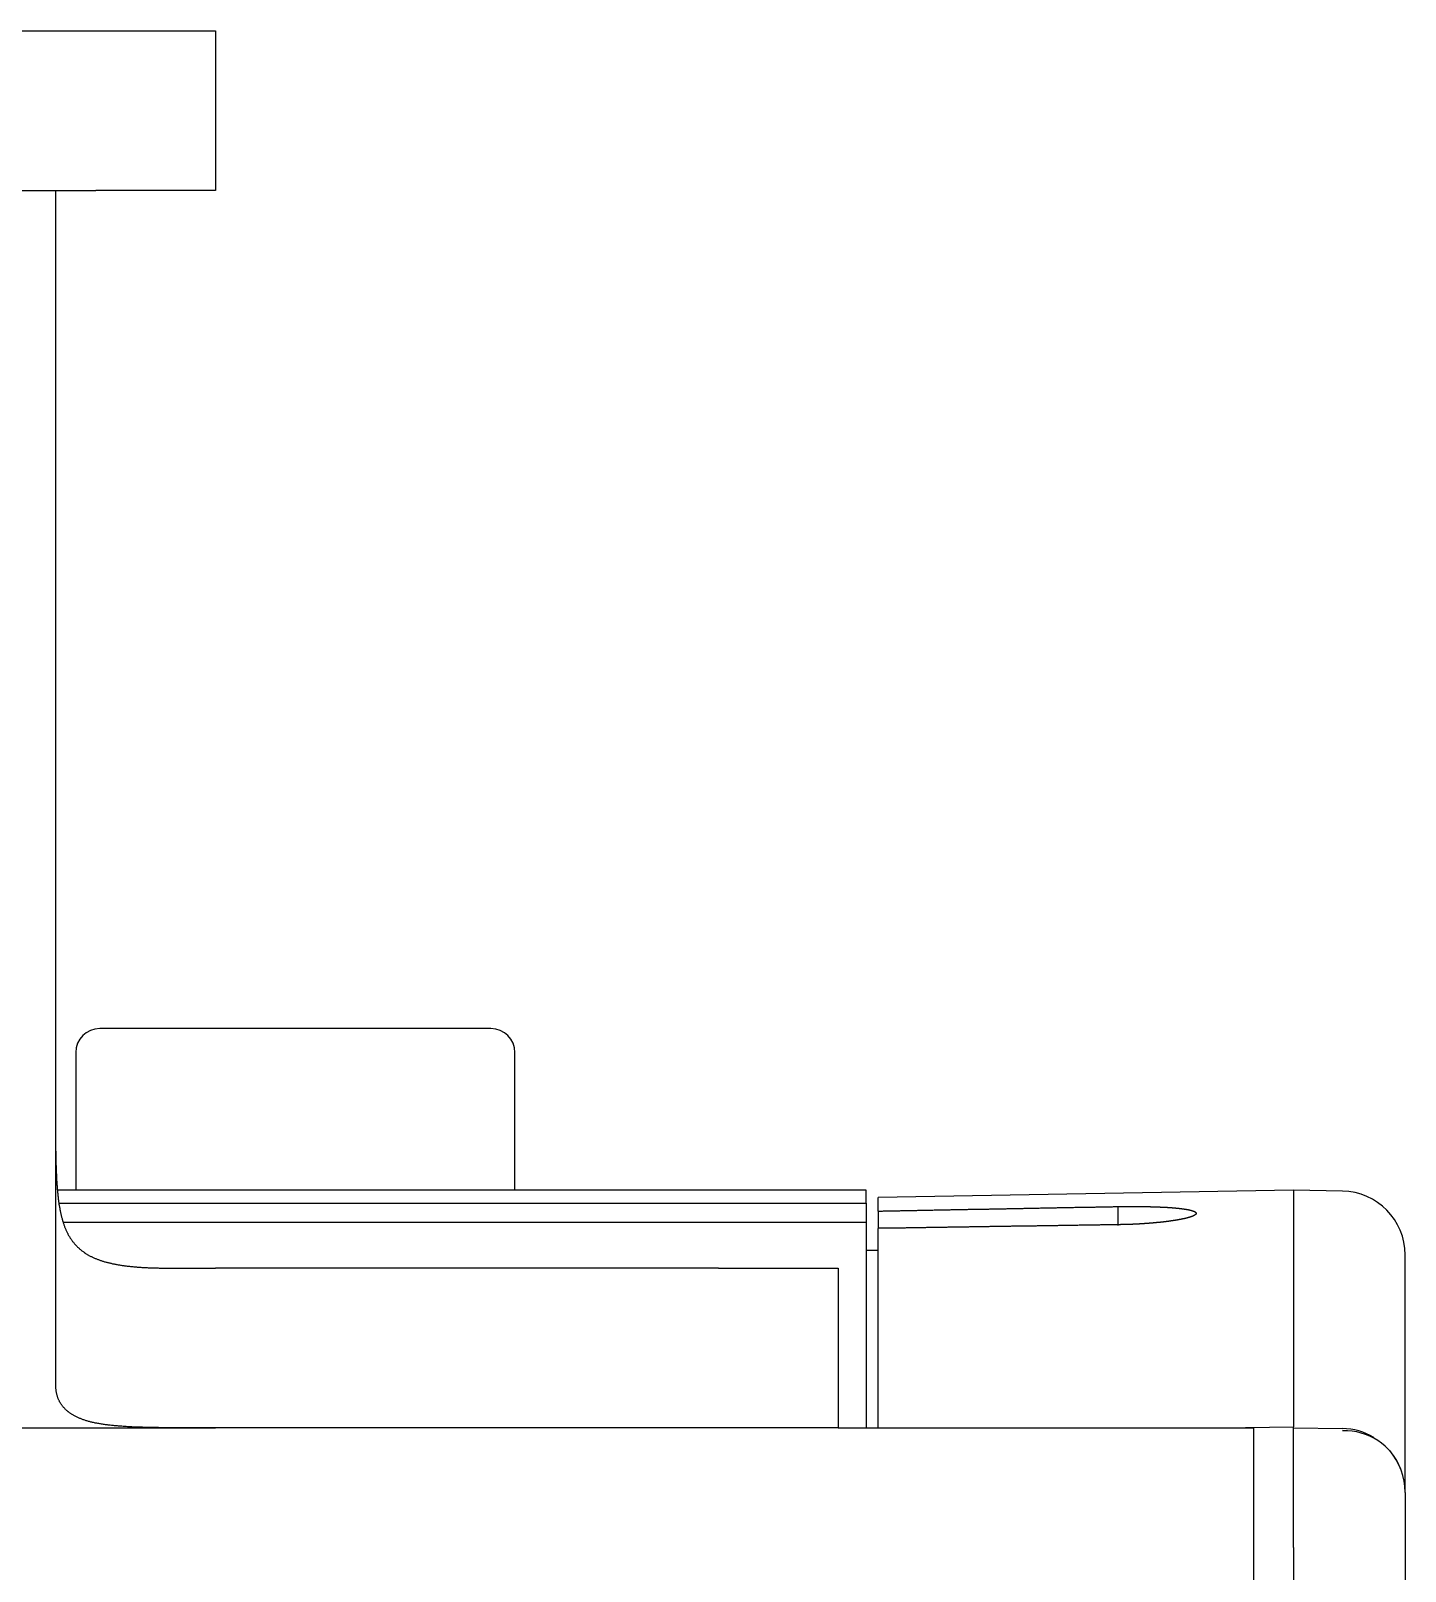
# Model space of a CAD drawing. Extents: x 55 to 320, y 62 to 485.
# Drawn here: x 90.97 to 108.18, y 124.43 to 143.73 of the extents above; entities that cross this region are included whole.
import ezdxf

# ---------------------------------------------------------------- set-up
doc = ezdxf.new("R2010")
doc.units = 0
doc.header["$MEASUREMENT"] = 0
doc.layers.add('FR_QBM1_G14_40U', color=7, linetype='CONTINUOUS')

msp = doc.modelspace()

# ---------------------------------------------------------------- linework, layer by layer
at = {"layer": 'FR_QBM1_G14_40U', "color": 5, "linetype": 'Continuous'}
for p, q in [((76.779, 143.727), (91.779, 143.727)), ((91.779, 143.727), (93.279, 143.727)), ((93.279, 143.727), (93.279, 141.727)), ((76.779, 141.727), (91.779, 141.727)), ((91.279, 140.727), (91.279, 141.727)), ((93.279, 141.727), (91.779, 141.727)), ((91.279, 128.227), (91.279, 140.727)), ((96.729, 131.227), (91.829, 131.227)), ((91.529, 130.927), (91.529, 129.203)), ((97.029, 129.203), (97.029, 130.927)), ((101.429, 129.203), (91.3, 129.203)), ((101.429, 129.039), (101.429, 129.203)), ((106.779, 129.203), (101.579, 129.112)), ((101.579, 128.941), (101.579, 129.112)), ((106.779, 129.203), (106.779, 126.238)), ((107.393, 129.192), (106.779, 129.203)), ((91.32, 129.039), (101.429, 129.039)), ((101.429, 129.039), (101.429, 128.804)), ((101.579, 128.941), (101.579, 128.724)), ((104.579, 128.998), (104.579, 128.759)), ((91.371, 128.804), (101.429, 128.804)), ((101.429, 128.804), (101.429, 126.227)), ((101.579, 126.227), (101.579, 128.724)), ((101.579, 128.449), (101.429, 128.449)), ((108.179, 125.417), (108.179, 128.392)), ((91.279, 126.763), (91.279, 128.227)), ((99.579, 128.227), (93.279, 128.227)), ((99.579, 128.227), (101.079, 128.227)), ((101.079, 128.227), (101.079, 126.227)), ((75.279, 126.227), (93.279, 126.227)), ((99.579, 126.227), (93.279, 126.227)), ((101.079, 126.227), (99.579, 126.227)), ((101.079, 126.227), (106.279, 126.227)), ((105.877, 126.227), (106.779, 126.238)), ((106.279, 126.227), (106.279, 124.727)), ((106.779, 126.227), (106.779, 126.238)), ((106.779, 126.227), (107.393, 126.217)), ((106.779, 124.727), (106.779, 126.227)), ((108.179, 125.417), (108.179, 124.717)), ((106.279, 124.727), (106.279, 82.727)), ((106.779, 124.727), (106.779, 82.727)), ((108.179, 124.717), (108.179, 82.738))]:
    msp.add_line(p, q, dxfattribs=at)
msp.add_polyline3d([(91.279, 129.691, 0), (91.279, 129.688, 0), (91.279, 129.684, 0), (91.279, 129.68, 0), (91.279, 129.677, 0), (91.279, 129.673, 0), (91.279, 129.67, 0), (91.279, 129.666, 0), (91.279, 129.662, 0), (91.279, 129.659, 0), (91.279, 129.655, 0), (91.279, 129.651, 0), (91.279, 129.648, 0), (91.279, 129.644, 0), (91.279, 129.64, 0), (91.279, 129.637, 0), (91.279, 129.633, 0), (91.279, 129.63, 0), (91.279, 129.626, 0), (91.279, 129.622, 0), (91.279, 129.619, 0), (91.279, 129.615, 0), (91.279, 129.611, 0), (91.279, 129.608, 0), (91.28, 129.604, 0), (91.28, 129.6, 0), (91.28, 129.597, 0), (91.28, 129.593, 0), (91.28, 129.59, 0), (91.28, 129.586, 0), (91.28, 129.582, 0), (91.28, 129.579, 0), (91.28, 129.575, 0), (91.28, 129.571, 0), (91.28, 129.568, 0), (91.28, 129.564, 0), (91.28, 129.56, 0), (91.281, 129.557, 0), (91.281, 129.553, 0), (91.281, 129.55, 0), (91.281, 129.546, 0), (91.281, 129.542, 0), (91.281, 129.539, 0), (91.281, 129.535, 0), (91.281, 129.531, 0), (91.281, 129.528, 0), (91.281, 129.524, 0), (91.281, 129.52, 0), (91.281, 129.517, 0), (91.282, 129.513, 0), (91.282, 129.51, 0), (91.282, 129.506, 0), (91.282, 129.502, 0), (91.282, 129.499, 0), (91.282, 129.495, 0), (91.282, 129.491, 0), (91.282, 129.488, 0), (91.282, 129.484, 0), (91.283, 129.481, 0), (91.283, 129.477, 0), (91.283, 129.473, 0), (91.283, 129.47, 0), (91.283, 129.466, 0), (91.283, 129.462, 0), (91.284, 129.459, 0), (91.284, 129.455, 0), (91.284, 129.452, 0), (91.284, 129.448, 0), (91.284, 129.444, 0), (91.284, 129.441, 0), (91.284, 129.437, 0), (91.284, 129.433, 0), (91.285, 129.43, 0), (91.285, 129.426, 0), (91.285, 129.422, 0), (91.285, 129.419, 0), (91.285, 129.415, 0), (91.285, 129.412, 0), (91.286, 129.408, 0), (91.286, 129.404, 0), (91.286, 129.401, 0), (91.286, 129.397, 0), (91.286, 129.393, 0), (91.287, 129.39, 0), (91.287, 129.386, 0), (91.287, 129.383, 0), (91.287, 129.379, 0), (91.287, 129.375, 0), (91.287, 129.372, 0), (91.288, 129.368, 0), (91.288, 129.365, 0), (91.288, 129.361, 0), (91.288, 129.357, 0), (91.288, 129.354, 0), (91.289, 129.35, 0), (91.289, 129.346, 0), (91.289, 129.343, 0), (91.289, 129.339, 0), (91.29, 129.336, 0), (91.29, 129.332, 0), (91.29, 129.328, 0), (91.29, 129.325, 0), (91.29, 129.321, 0), (91.291, 129.317, 0), (91.291, 129.314, 0), (91.291, 129.31, 0), (91.291, 129.307, 0), (91.292, 129.303, 0), (91.292, 129.299, 0), (91.292, 129.296, 0), (91.292, 129.292, 0), (91.293, 129.289, 0), (91.293, 129.285, 0), (91.293, 129.281, 0), (91.293, 129.278, 0), (91.293, 129.274, 0), (91.294, 129.271, 0), (91.294, 129.267, 0), (91.294, 129.263, 0), (91.295, 129.26, 0), (91.295, 129.256, 0), (91.295, 129.252, 0), (91.295, 129.249, 0), (91.296, 129.245, 0), (91.296, 129.242, 0), (91.296, 129.238, 0), (91.296, 129.234, 0), (91.297, 129.231, 0), (91.297, 129.227, 0)], dxfattribs=at)
at = {"layer": 'FR_QBM1_G14_40U', "color": 5}
for points in [[(91.297, 129.227, 0), (91.298, 129.216, 0), (91.299, 129.205, 0), (91.3, 129.195, 0), (91.301, 129.184, 0), (91.302, 129.173, 0), (91.303, 129.162, 0), (91.304, 129.152, 0), (91.305, 129.141, 0), (91.306, 129.13, 0), (91.307, 129.12, 0), (91.308, 129.109, 0), (91.31, 129.099, 0), (91.311, 129.089, 0), (91.312, 129.078, 0), (91.314, 129.068, 0), (91.315, 129.058, 0), (91.316, 129.048, 0), (91.318, 129.038, 0), (91.319, 129.027, 0), (91.321, 129.017, 0), (91.323, 129.008, 0), (91.324, 128.998, 0), (91.326, 128.988, 0), (91.328, 128.978, 0), (91.329, 128.968, 0), (91.331, 128.959, 0), (91.333, 128.949, 0), (91.335, 128.939, 0), (91.337, 128.93, 0), (91.339, 128.921, 0), (91.341, 128.911, 0), (91.343, 128.902, 0), (91.345, 128.893, 0), (91.348, 128.883, 0), (91.35, 128.874, 0), (91.352, 128.865, 0), (91.355, 128.856, 0), (91.357, 128.847, 0), (91.359, 128.838, 0), (91.362, 128.829, 0), (91.365, 128.821, 0), (91.367, 128.812, 0), (91.37, 128.803, 0), (91.373, 128.795, 0), (91.375, 128.786, 0), (91.378, 128.778, 0), (91.381, 128.769, 0), (91.384, 128.761, 0), (91.387, 128.753, 0), (91.39, 128.745, 0), (91.394, 128.736, 0), (91.397, 128.728, 0), (91.4, 128.72, 0), (91.403, 128.712, 0), (91.407, 128.705, 0), (91.41, 128.697, 0), (91.414, 128.689, 0), (91.417, 128.681, 0), (91.421, 128.674, 0), (91.425, 128.666, 0), (91.428, 128.659, 0), (91.432, 128.652, 0), (91.436, 128.644, 0), (91.44, 128.637, 0), (91.444, 128.63, 0), (91.449, 128.623, 0), (91.453, 128.616, 0), (91.457, 128.609, 0), (91.461, 128.602, 0), (91.466, 128.595, 0), (91.47, 128.588, 0), (91.475, 128.582, 0), (91.48, 128.575, 0), (91.484, 128.569, 0), (91.489, 128.562, 0), (91.494, 128.556, 0), (91.499, 128.55, 0), (91.504, 128.544, 0), (91.509, 128.537, 0), (91.514, 128.531, 0), (91.519, 128.525, 0), (91.525, 128.519, 0), (91.53, 128.514, 0), (91.536, 128.508, 0), (91.541, 128.502, 0), (91.547, 128.496, 0), (91.552, 128.491, 0), (91.558, 128.485, 0), (91.564, 128.48, 0), (91.57, 128.475, 0), (91.576, 128.469, 0), (91.582, 128.464, 0), (91.588, 128.459, 0), (91.594, 128.454, 0), (91.6, 128.449, 0), (91.607, 128.444, 0), (91.613, 128.439, 0), (91.62, 128.434, 0), (91.626, 128.429, 0), (91.633, 128.425, 0), (91.639, 128.42, 0), (91.646, 128.416, 0), (91.653, 128.411, 0), (91.66, 128.407, 0), (91.667, 128.402, 0), (91.674, 128.398, 0), (91.681, 128.394, 0), (91.688, 128.39, 0), (91.695, 128.386, 0), (91.703, 128.382, 0), (91.71, 128.378, 0), (91.717, 128.374, 0), (91.725, 128.37, 0), (91.733, 128.366, 0), (91.74, 128.363, 0), (91.748, 128.359, 0), (91.756, 128.356, 0), (91.763, 128.352, 0), (91.772, 128.349, 0), (91.779, 128.345, 0), (91.788, 128.342, 0), (91.796, 128.339, 0), (91.804, 128.336, 0), (91.812, 128.333, 0), (91.821, 128.33, 0), (91.829, 128.327, 0), (91.838, 128.324, 0), (91.846, 128.321, 0), (91.855, 128.318, 0), (91.863, 128.315, 0), (91.872, 128.313, 0), (91.881, 128.31, 0), (91.89, 128.307, 0), (91.899, 128.305, 0), (91.908, 128.302, 0), (91.917, 128.3, 0), (91.926, 128.298, 0), (91.935, 128.295, 0), (91.944, 128.293, 0), (91.954, 128.291, 0), (91.963, 128.289, 0), (91.972, 128.287, 0), (91.982, 128.285, 0), (91.991, 128.282, 0), (92.001, 128.28, 0), (92.01, 128.279, 0), (92.02, 128.277, 0), (92.03, 128.275, 0), (92.04, 128.273, 0), (92.049, 128.271, 0), (92.059, 128.269, 0), (92.069, 128.268, 0), (92.079, 128.266, 0), (92.089, 128.265, 0), (92.099, 128.263, 0), (92.11, 128.261, 0), (92.12, 128.26, 0), (92.13, 128.259, 0), (92.14, 128.257, 0), (92.151, 128.256, 0), (92.161, 128.254, 0), (92.171, 128.253, 0), (92.182, 128.252, 0), (92.192, 128.251, 0), (92.203, 128.25, 0), (92.213, 128.248, 0), (92.224, 128.247, 0), (92.235, 128.246, 0), (92.246, 128.245, 0), (92.256, 128.244, 0), (92.267, 128.243, 0), (92.278, 128.242, 0), (92.289, 128.241, 0), (92.3, 128.24, 0), (92.311, 128.24, 0), (92.322, 128.239, 0), (92.333, 128.238, 0), (92.344, 128.237, 0), (92.355, 128.236, 0), (92.366, 128.236, 0), (92.377, 128.235, 0), (92.389, 128.234, 0), (92.4, 128.234, 0), (92.411, 128.233, 0), (92.423, 128.233, 0), (92.434, 128.232, 0), (92.446, 128.232, 0), (92.457, 128.231, 0), (92.469, 128.231, 0), (92.48, 128.23, 0), (92.492, 128.23, 0), (92.503, 128.229, 0), (92.515, 128.229, 0), (92.526, 128.229, 0), (92.538, 128.228, 0), (92.55, 128.228, 0), (92.562, 128.228, 0), (92.573, 128.227, 0), (92.585, 128.227, 0), (92.597, 128.227, 0), (92.609, 128.227, 0), (92.621, 128.226, 0), (92.633, 128.226, 0), (92.645, 128.226, 0), (92.657, 128.226, 0), (92.669, 128.226, 0), (92.681, 128.226, 0), (92.693, 128.225, 0), (92.705, 128.225, 0), (92.717, 128.225, 0), (92.729, 128.225, 0), (92.741, 128.225, 0), (92.754, 128.225, 0), (92.766, 128.225, 0), (92.778, 128.225, 0), (92.79, 128.225, 0), (92.802, 128.225, 0), (92.815, 128.225, 0), (92.827, 128.225, 0), (92.839, 128.225, 0), (92.852, 128.225, 0), (92.864, 128.225, 0), (92.876, 128.225, 0), (92.889, 128.225, 0), (92.901, 128.225, 0), (92.914, 128.225, 0), (92.926, 128.225, 0), (92.939, 128.225, 0), (92.951, 128.226, 0), (92.963, 128.226, 0), (92.976, 128.226, 0), (92.988, 128.226, 0), (93.001, 128.226, 0), (93.013, 128.226, 0), (93.026, 128.226, 0), (93.039, 128.226, 0), (93.051, 128.226, 0), (93.064, 128.226, 0), (93.076, 128.226, 0), (93.089, 128.226, 0), (93.102, 128.227, 0), (93.114, 128.227, 0), (93.127, 128.227, 0), (93.139, 128.227, 0), (93.152, 128.227, 0), (93.165, 128.227, 0), (93.177, 128.227, 0), (93.19, 128.227, 0), (93.203, 128.227, 0), (93.216, 128.227, 0), (93.228, 128.227, 0), (93.241, 128.227, 0), (93.254, 128.227, 0), (93.266, 128.227, 0), (93.279, 128.227, 0)], [(101.579, 128.941, 0), (101.592, 128.942, 0), (101.606, 128.942, 0), (101.619, 128.942, 0), (101.633, 128.942, 0), (101.646, 128.943, 0), (101.66, 128.943, 0), (101.673, 128.943, 0), (101.687, 128.943, 0), (101.7, 128.944, 0), (101.713, 128.944, 0), (101.727, 128.944, 0), (101.74, 128.944, 0), (101.754, 128.945, 0), (101.767, 128.945, 0), (101.781, 128.945, 0), (101.794, 128.945, 0), (101.808, 128.946, 0), (101.821, 128.946, 0), (101.835, 128.946, 0), (101.848, 128.946, 0), (101.861, 128.947, 0), (101.875, 128.947, 0), (101.888, 128.947, 0), (101.902, 128.947, 0), (101.915, 128.948, 0), (101.929, 128.948, 0), (101.942, 128.948, 0), (101.956, 128.948, 0), (101.969, 128.949, 0), (101.983, 128.949, 0), (101.996, 128.949, 0), (102.009, 128.949, 0), (102.023, 128.95, 0), (102.036, 128.95, 0), (102.05, 128.95, 0), (102.063, 128.95, 0), (102.077, 128.951, 0), (102.09, 128.951, 0), (102.104, 128.951, 0), (102.117, 128.952, 0), (102.131, 128.952, 0), (102.144, 128.952, 0), (102.157, 128.952, 0), (102.171, 128.953, 0), (102.184, 128.953, 0), (102.198, 128.953, 0), (102.211, 128.953, 0), (102.225, 128.954, 0), (102.238, 128.954, 0), (102.252, 128.954, 0), (102.265, 128.954, 0), (102.279, 128.955, 0), (102.292, 128.955, 0), (102.305, 128.955, 0), (102.319, 128.955, 0), (102.332, 128.956, 0), (102.346, 128.956, 0), (102.359, 128.956, 0), (102.373, 128.956, 0), (102.386, 128.957, 0), (102.4, 128.957, 0), (102.413, 128.957, 0), (102.426, 128.957, 0), (102.44, 128.958, 0), (102.453, 128.958, 0), (102.467, 128.958, 0), (102.48, 128.958, 0), (102.494, 128.959, 0), (102.507, 128.959, 0), (102.521, 128.959, 0), (102.534, 128.959, 0), (102.548, 128.96, 0), (102.561, 128.96, 0), (102.574, 128.96, 0), (102.588, 128.96, 0), (102.601, 128.961, 0), (102.615, 128.961, 0), (102.628, 128.961, 0), (102.642, 128.961, 0), (102.655, 128.962, 0), (102.669, 128.962, 0), (102.682, 128.962, 0), (102.696, 128.962, 0), (102.709, 128.963, 0), (102.722, 128.963, 0), (102.736, 128.963, 0), (102.749, 128.963, 0), (102.763, 128.964, 0), (102.776, 128.964, 0), (102.79, 128.964, 0), (102.803, 128.964, 0), (102.817, 128.965, 0), (102.83, 128.965, 0), (102.844, 128.965, 0), (102.857, 128.965, 0), (102.87, 128.966, 0), (102.884, 128.966, 0), (102.897, 128.966, 0), (102.911, 128.966, 0), (102.924, 128.967, 0), (102.938, 128.967, 0), (102.951, 128.967, 0), (102.965, 128.967, 0), (102.978, 128.968, 0), (102.992, 128.968, 0), (103.005, 128.968, 0), (103.018, 128.968, 0), (103.032, 128.969, 0), (103.045, 128.969, 0), (103.059, 128.969, 0), (103.072, 128.969, 0), (103.086, 128.97, 0), (103.099, 128.97, 0), (103.113, 128.97, 0), (103.126, 128.97, 0), (103.139, 128.971, 0), (103.153, 128.971, 0), (103.166, 128.971, 0), (103.18, 128.971, 0), (103.193, 128.972, 0), (103.207, 128.972, 0), (103.22, 128.972, 0), (103.234, 128.972, 0), (103.247, 128.973, 0), (103.261, 128.973, 0), (103.274, 128.973, 0), (103.287, 128.973, 0), (103.301, 128.974, 0), (103.314, 128.974, 0), (103.328, 128.974, 0), (103.341, 128.974, 0), (103.355, 128.975, 0), (103.368, 128.975, 0), (103.382, 128.975, 0), (103.395, 128.975, 0), (103.409, 128.976, 0), (103.422, 128.976, 0), (103.435, 128.976, 0), (103.449, 128.977, 0), (103.462, 128.977, 0), (103.476, 128.977, 0), (103.489, 128.977, 0), (103.503, 128.978, 0), (103.516, 128.978, 0), (103.53, 128.978, 0), (103.543, 128.978, 0), (103.557, 128.979, 0), (103.57, 128.979, 0), (103.583, 128.979, 0), (103.597, 128.979, 0), (103.61, 128.98, 0), (103.624, 128.98, 0), (103.637, 128.98, 0), (103.651, 128.98, 0), (103.664, 128.981, 0), (103.678, 128.981, 0), (103.691, 128.981, 0), (103.705, 128.981, 0), (103.718, 128.982, 0), (103.731, 128.982, 0), (103.745, 128.982, 0), (103.758, 128.982, 0), (103.772, 128.983, 0), (103.785, 128.983, 0), (103.799, 128.983, 0), (103.812, 128.983, 0), (103.826, 128.984, 0), (103.839, 128.984, 0), (103.852, 128.984, 0), (103.866, 128.984, 0), (103.879, 128.985, 0), (103.893, 128.985, 0), (103.906, 128.985, 0), (103.92, 128.985, 0), (103.933, 128.986, 0), (103.947, 128.986, 0), (103.96, 128.986, 0), (103.974, 128.986, 0), (103.987, 128.987, 0), (104, 128.987, 0), (104.014, 128.987, 0), (104.027, 128.987, 0), (104.041, 128.988, 0), (104.054, 128.988, 0), (104.068, 128.988, 0), (104.081, 128.988, 0), (104.095, 128.989, 0), (104.108, 128.989, 0), (104.122, 128.989, 0), (104.135, 128.989, 0), (104.148, 128.99, 0), (104.162, 128.99, 0), (104.175, 128.99, 0), (104.189, 128.99, 0), (104.202, 128.991, 0), (104.216, 128.991, 0), (104.229, 128.991, 0), (104.243, 128.991, 0), (104.256, 128.992, 0), (104.27, 128.992, 0), (104.283, 128.992, 0), (104.296, 128.992, 0), (104.31, 128.993, 0), (104.323, 128.993, 0), (104.337, 128.993, 0), (104.35, 128.993, 0), (104.364, 128.994, 0), (104.377, 128.994, 0), (104.391, 128.994, 0), (104.404, 128.994, 0), (104.418, 128.995, 0), (104.431, 128.995, 0), (104.444, 128.995, 0), (104.458, 128.995, 0), (104.471, 128.996, 0), (104.485, 128.996, 0), (104.498, 128.996, 0), (104.512, 128.996, 0), (104.525, 128.997, 0), (104.539, 128.997, 0), (104.552, 128.997, 0), (104.566, 128.997, 0), (104.579, 128.998, 0)], [(104.579, 128.997, 0), (104.582, 128.997, 0), (104.585, 128.998, 0), (104.588, 128.998, 0), (104.591, 128.998, 0), (104.594, 128.998, 0), (104.597, 128.998, 0), (104.6, 128.998, 0), (104.604, 128.998, 0), (104.607, 128.998, 0), (104.61, 128.998, 0), (104.613, 128.998, 0), (104.616, 128.998, 0), (104.619, 128.998, 0), (104.622, 128.998, 0), (104.625, 128.998, 0), (104.628, 128.998, 0), (104.631, 128.998, 0), (104.634, 128.998, 0), (104.637, 128.998, 0), (104.64, 128.998, 0), (104.643, 128.998, 0), (104.647, 128.998, 0), (104.65, 128.998, 0), (104.653, 128.998, 0), (104.656, 128.999, 0), (104.659, 128.999, 0), (104.662, 128.999, 0), (104.665, 128.999, 0), (104.668, 128.999, 0), (104.671, 128.999, 0), (104.674, 128.999, 0), (104.677, 128.999, 0), (104.68, 128.999, 0), (104.683, 128.999, 0), (104.687, 128.999, 0), (104.69, 128.999, 0), (104.693, 128.999, 0), (104.696, 128.999, 0), (104.699, 128.999, 0), (104.702, 128.999, 0), (104.705, 128.999, 0), (104.708, 128.999, 0), (104.711, 128.999, 0), (104.714, 128.999, 0), (104.717, 128.999, 0), (104.72, 128.999, 0), (104.723, 128.999, 0), (104.726, 128.999, 0), (104.729, 128.999, 0), (104.732, 128.999, 0), (104.736, 128.999, 0), (104.739, 128.999, 0), (104.742, 128.999, 0), (104.745, 128.999, 0), (104.748, 128.999, 0), (104.751, 128.999, 0), (104.754, 128.999, 0), (104.757, 128.999, 0), (104.76, 128.999, 0), (104.763, 128.999, 0), (104.766, 128.999, 0), (104.769, 128.999, 0), (104.772, 128.999, 0), (104.775, 128.999, 0), (104.778, 128.999, 0), (104.781, 128.999, 0), (104.784, 128.999, 0), (104.787, 128.999, 0), (104.79, 128.999, 0), (104.793, 128.999, 0), (104.796, 128.999, 0), (104.799, 128.999, 0), (104.802, 128.999, 0), (104.805, 128.999, 0), (104.808, 128.999, 0), (104.811, 128.999, 0), (104.814, 128.999, 0), (104.817, 128.999, 0), (104.82, 128.999, 0), (104.823, 128.999, 0), (104.826, 128.999, 0), (104.829, 128.999, 0), (104.832, 128.999, 0), (104.835, 128.999, 0), (104.838, 128.999, 0), (104.841, 128.999, 0), (104.844, 128.999, 0), (104.847, 128.999, 0), (104.85, 128.999, 0), (104.853, 128.999, 0), (104.856, 128.999, 0), (104.859, 128.999, 0), (104.862, 128.999, 0), (104.865, 128.999, 0), (104.868, 128.999, 0), (104.871, 128.999, 0), (104.874, 128.999, 0), (104.877, 128.999, 0), (104.88, 128.998, 0), (104.883, 128.998, 0), (104.886, 128.998, 0), (104.889, 128.998, 0), (104.891, 128.998, 0), (104.894, 128.998, 0), (104.897, 128.998, 0), (104.9, 128.998, 0), (104.903, 128.998, 0), (104.906, 128.998, 0), (104.909, 128.998, 0), (104.912, 128.998, 0), (104.915, 128.998, 0), (104.918, 128.998, 0), (104.921, 128.998, 0), (104.923, 128.998, 0), (104.926, 128.998, 0), (104.929, 128.998, 0), (104.932, 128.998, 0), (104.935, 128.998, 0), (104.938, 128.998, 0), (104.941, 128.998, 0), (104.944, 128.997, 0), (104.946, 128.997, 0), (104.949, 128.997, 0), (104.952, 128.997, 0), (104.955, 128.997, 0), (104.958, 128.997, 0), (104.961, 128.997, 0), (104.964, 128.997, 0), (104.966, 128.997, 0), (104.969, 128.997, 0), (104.972, 128.997, 0), (104.975, 128.997, 0), (104.978, 128.997, 0), (104.981, 128.997, 0), (104.983, 128.997, 0), (104.986, 128.997, 0), (104.989, 128.996, 0), (104.992, 128.996, 0), (104.995, 128.996, 0), (104.998, 128.996, 0), (105, 128.996, 0), (105.003, 128.996, 0), (105.006, 128.996, 0), (105.009, 128.996, 0), (105.011, 128.996, 0), (105.014, 128.996, 0), (105.017, 128.996, 0), (105.02, 128.996, 0), (105.023, 128.996, 0), (105.025, 128.995, 0), (105.028, 128.995, 0), (105.031, 128.995, 0), (105.034, 128.995, 0), (105.036, 128.995, 0), (105.039, 128.995, 0), (105.042, 128.995, 0), (105.045, 128.995, 0), (105.047, 128.995, 0), (105.05, 128.995, 0), (105.053, 128.995, 0), (105.056, 128.994, 0), (105.058, 128.994, 0), (105.061, 128.994, 0), (105.064, 128.994, 0), (105.066, 128.994, 0), (105.069, 128.994, 0), (105.072, 128.994, 0), (105.074, 128.994, 0), (105.077, 128.994, 0), (105.08, 128.994, 0), (105.082, 128.994, 0), (105.085, 128.993, 0), (105.088, 128.993, 0), (105.09, 128.993, 0), (105.093, 128.993, 0), (105.096, 128.993, 0), (105.098, 128.993, 0), (105.101, 128.993, 0), (105.104, 128.993, 0), (105.106, 128.993, 0), (105.109, 128.992, 0), (105.112, 128.992, 0), (105.114, 128.992, 0), (105.117, 128.992, 0), (105.119, 128.992, 0), (105.122, 128.992, 0), (105.125, 128.992, 0), (105.127, 128.992, 0), (105.13, 128.991, 0), (105.132, 128.991, 0), (105.135, 128.991, 0), (105.137, 128.991, 0), (105.14, 128.991, 0), (105.142, 128.991, 0), (105.145, 128.991, 0), (105.148, 128.991, 0), (105.15, 128.99, 0), (105.153, 128.99, 0), (105.155, 128.99, 0), (105.158, 128.99, 0), (105.16, 128.99, 0), (105.163, 128.99, 0), (105.165, 128.99, 0), (105.168, 128.99, 0), (105.17, 128.989, 0), (105.173, 128.989, 0), (105.175, 128.989, 0), (105.177, 128.989, 0), (105.18, 128.989, 0), (105.182, 128.989, 0), (105.185, 128.989, 0), (105.187, 128.988, 0), (105.19, 128.988, 0), (105.192, 128.988, 0), (105.195, 128.988, 0), (105.197, 128.988, 0), (105.199, 128.988, 0), (105.202, 128.988, 0), (105.204, 128.987, 0), (105.206, 128.987, 0), (105.209, 128.987, 0), (105.211, 128.987, 0), (105.214, 128.987, 0), (105.216, 128.987, 0), (105.218, 128.986, 0), (105.221, 128.986, 0), (105.223, 128.986, 0), (105.225, 128.986, 0), (105.228, 128.986, 0), (105.23, 128.986, 0), (105.232, 128.986, 0), (105.235, 128.985, 0), (105.237, 128.985, 0), (105.239, 128.985, 0), (105.242, 128.985, 0), (105.244, 128.985, 0), (105.246, 128.985, 0), (105.248, 128.984, 0), (105.251, 128.984, 0), (105.253, 128.984, 0), (105.255, 128.984, 0), (105.257, 128.984, 0), (105.26, 128.984, 0), (105.262, 128.983, 0), (105.264, 128.983, 0), (105.266, 128.983, 0), (105.269, 128.983, 0), (105.271, 128.983, 0), (105.273, 128.982, 0), (105.275, 128.982, 0), (105.277, 128.982, 0), (105.28, 128.982, 0), (105.282, 128.982, 0), (105.284, 128.982, 0), (105.286, 128.981, 0), (105.288, 128.981, 0), (105.29, 128.981, 0), (105.293, 128.981, 0), (105.295, 128.981, 0), (105.297, 128.98, 0), (105.299, 128.98, 0), (105.301, 128.98, 0), (105.303, 128.98, 0), (105.305, 128.98, 0), (105.307, 128.979, 0), (105.31, 128.979, 0), (105.312, 128.979, 0), (105.314, 128.979, 0), (105.316, 128.979, 0), (105.318, 128.978, 0), (105.32, 128.978, 0), (105.322, 128.978, 0), (105.324, 128.978, 0), (105.326, 128.978, 0), (105.328, 128.977, 0), (105.33, 128.977, 0), (105.332, 128.977, 0), (105.334, 128.977, 0), (105.336, 128.977, 0), (105.338, 128.976, 0), (105.34, 128.976, 0), (105.342, 128.976, 0), (105.344, 128.976, 0), (105.346, 128.976, 0), (105.348, 128.975, 0), (105.35, 128.975, 0), (105.352, 128.975, 0), (105.354, 128.975, 0), (105.356, 128.975, 0), (105.357, 128.974, 0), (105.359, 128.974, 0), (105.361, 128.974, 0), (105.363, 128.974, 0), (105.365, 128.973, 0), (105.367, 128.973, 0), (105.369, 128.973, 0), (105.371, 128.973, 0), (105.372, 128.973, 0), (105.374, 128.972, 0), (105.376, 128.972, 0), (105.378, 128.972, 0), (105.38, 128.972, 0), (105.382, 128.971, 0), (105.383, 128.971, 0), (105.385, 128.971, 0), (105.387, 128.971, 0), (105.389, 128.971, 0), (105.39, 128.97, 0), (105.392, 128.97, 0), (105.394, 128.97, 0), (105.396, 128.97, 0), (105.397, 128.969, 0), (105.399, 128.969, 0), (105.401, 128.969, 0), (105.403, 128.969, 0), (105.404, 128.968, 0), (105.406, 128.968, 0), (105.408, 128.968, 0), (105.409, 128.968, 0), (105.411, 128.967, 0), (105.413, 128.967, 0), (105.414, 128.967, 0), (105.416, 128.967, 0), (105.417, 128.966, 0), (105.419, 128.966, 0), (105.421, 128.966, 0), (105.422, 128.966, 0), (105.424, 128.965, 0), (105.425, 128.965, 0), (105.427, 128.965, 0), (105.429, 128.965, 0), (105.43, 128.964, 0), (105.432, 128.964, 0), (105.433, 128.964, 0), (105.435, 128.964, 0), (105.436, 128.963, 0), (105.438, 128.963, 0), (105.439, 128.963, 0), (105.441, 128.963, 0), (105.442, 128.962, 0), (105.444, 128.962, 0), (105.445, 128.962, 0), (105.447, 128.962, 0), (105.448, 128.961, 0), (105.45, 128.961, 0), (105.451, 128.961, 0), (105.452, 128.96, 0), (105.454, 128.96, 0), (105.455, 128.96, 0), (105.457, 128.96, 0), (105.458, 128.959, 0), (105.459, 128.959, 0), (105.461, 128.959, 0), (105.462, 128.959, 0), (105.464, 128.958, 0), (105.465, 128.958, 0), (105.466, 128.958, 0), (105.468, 128.957, 0), (105.469, 128.957, 0), (105.47, 128.957, 0), (105.472, 128.957, 0), (105.473, 128.956, 0), (105.474, 128.956, 0), (105.475, 128.956, 0), (105.477, 128.956, 0), (105.478, 128.955, 0), (105.479, 128.955, 0), (105.48, 128.955, 0), (105.482, 128.954, 0), (105.483, 128.954, 0), (105.484, 128.954, 0), (105.485, 128.954, 0), (105.487, 128.953, 0), (105.488, 128.953, 0), (105.489, 128.953, 0), (105.49, 128.952, 0), (105.491, 128.952, 0), (105.492, 128.952, 0), (105.494, 128.951, 0), (105.495, 128.951, 0), (105.496, 128.951, 0), (105.497, 128.951, 0), (105.498, 128.95, 0), (105.499, 128.95, 0), (105.5, 128.95, 0), (105.501, 128.949, 0), (105.502, 128.949, 0), (105.503, 128.949, 0), (105.505, 128.949, 0), (105.506, 128.948, 0), (105.507, 128.948, 0), (105.508, 128.948, 0), (105.509, 128.947, 0), (105.51, 128.947, 0), (105.511, 128.947, 0), (105.512, 128.946, 0), (105.513, 128.946, 0), (105.514, 128.946, 0), (105.515, 128.945, 0), (105.515, 128.945, 0), (105.516, 128.945, 0), (105.517, 128.945, 0), (105.518, 128.944, 0), (105.519, 128.944, 0), (105.52, 128.944, 0), (105.521, 128.943, 0), (105.522, 128.943, 0), (105.523, 128.943, 0), (105.524, 128.942, 0), (105.524, 128.942, 0), (105.525, 128.942, 0), (105.526, 128.941, 0), (105.527, 128.941, 0), (105.528, 128.941, 0), (105.529, 128.94, 0), (105.529, 128.94, 0), (105.53, 128.94, 0), (105.531, 128.939, 0), (105.532, 128.939, 0), (105.532, 128.939, 0), (105.533, 128.939, 0), (105.534, 128.938, 0), (105.535, 128.938, 0), (105.535, 128.938, 0), (105.536, 128.937, 0), (105.537, 128.937, 0), (105.537, 128.937, 0), (105.538, 128.936, 0), (105.539, 128.936, 0), (105.539, 128.936, 0), (105.54, 128.935, 0), (105.541, 128.935, 0), (105.541, 128.935, 0), (105.542, 128.934, 0), (105.543, 128.934, 0), (105.543, 128.934, 0), (105.544, 128.933, 0), (105.544, 128.933, 0), (105.545, 128.933, 0), (105.545, 128.932, 0), (105.546, 128.932, 0), (105.546, 128.932, 0), (105.547, 128.931, 0), (105.548, 128.931, 0), (105.548, 128.931, 0), (105.549, 128.93, 0), (105.549, 128.93, 0), (105.549, 128.93, 0), (105.55, 128.929, 0), (105.55, 128.929, 0), (105.551, 128.929, 0), (105.551, 128.928, 0), (105.552, 128.928, 0), (105.552, 128.927, 0), (105.553, 128.927, 0), (105.553, 128.927, 0), (105.553, 128.926, 0), (105.554, 128.926, 0), (105.554, 128.926, 0), (105.554, 128.925, 0), (105.555, 128.925, 0), (105.555, 128.925, 0), (105.555, 128.924, 0), (105.556, 128.924, 0), (105.556, 128.924, 0), (105.556, 128.923, 0), (105.557, 128.923, 0), (105.557, 128.923, 0), (105.557, 128.922, 0), (105.558, 128.922, 0), (105.558, 128.922, 0), (105.558, 128.921, 0), (105.558, 128.921, 0), (105.558, 128.92, 0), (105.559, 128.92, 0), (105.559, 128.92, 0), (105.559, 128.919, 0), (105.559, 128.919, 0), (105.559, 128.919, 0), (105.56, 128.918, 0), (105.56, 128.918, 0), (105.56, 128.918, 0), (105.56, 128.917, 0), (105.56, 128.917, 0), (105.56, 128.917, 0), (105.56, 128.916, 0), (105.56, 128.916, 0), (105.561, 128.915, 0), (105.561, 128.915, 0), (105.561, 128.915, 0), (105.561, 128.914, 0), (105.561, 128.914, 0), (105.561, 128.914, 0), (105.561, 128.913, 0), (105.561, 128.913, 0), (105.561, 128.912, 0), (105.561, 128.912, 0), (105.561, 128.912, 0), (105.561, 128.911, 0), (105.561, 128.911, 0), (105.561, 128.911, 0), (105.561, 128.91, 0), (105.561, 128.91, 0), (105.561, 128.91, 0), (105.56, 128.909, 0), (105.56, 128.909, 0), (105.56, 128.908, 0), (105.56, 128.908, 0), (105.56, 128.908, 0), (105.56, 128.907, 0), (105.56, 128.907, 0), (105.56, 128.907, 0), (105.559, 128.906, 0), (105.559, 128.906, 0), (105.559, 128.905, 0), (105.559, 128.905, 0), (105.559, 128.905, 0), (105.558, 128.904, 0), (105.558, 128.904, 0), (105.558, 128.904, 0), (105.558, 128.903, 0), (105.557, 128.903, 0), (105.557, 128.902, 0), (105.557, 128.902, 0), (105.557, 128.902, 0), (105.556, 128.901, 0), (105.556, 128.901, 0), (105.556, 128.901, 0), (105.555, 128.9, 0), (105.555, 128.9, 0), (105.555, 128.899, 0), (105.554, 128.899, 0), (105.554, 128.899, 0), (105.554, 128.898, 0), (105.553, 128.898, 0), (105.553, 128.898, 0), (105.552, 128.897, 0), (105.552, 128.897, 0), (105.552, 128.896, 0), (105.551, 128.896, 0), (105.551, 128.896, 0), (105.55, 128.895, 0), (105.55, 128.895, 0), (105.549, 128.895, 0), (105.549, 128.894, 0), (105.548, 128.894, 0), (105.548, 128.893, 0), (105.547, 128.893, 0), (105.547, 128.893, 0), (105.546, 128.892, 0), (105.546, 128.892, 0), (105.545, 128.892, 0), (105.545, 128.891, 0), (105.544, 128.891, 0), (105.543, 128.89, 0), (105.543, 128.89, 0), (105.542, 128.89, 0), (105.542, 128.889, 0), (105.541, 128.889, 0), (105.54, 128.888, 0), (105.54, 128.888, 0), (105.539, 128.888, 0), (105.538, 128.887, 0), (105.538, 128.887, 0), (105.537, 128.887, 0), (105.536, 128.886, 0), (105.536, 128.886, 0), (105.535, 128.885, 0), (105.534, 128.885, 0), (105.533, 128.885, 0), (105.533, 128.884, 0), (105.532, 128.884, 0), (105.531, 128.883, 0), (105.53, 128.883, 0), (105.53, 128.883, 0), (105.529, 128.882, 0), (105.528, 128.882, 0), (105.527, 128.881, 0), (105.526, 128.881, 0), (105.526, 128.881, 0), (105.525, 128.88, 0), (105.524, 128.88, 0), (105.523, 128.88, 0), (105.522, 128.879, 0), (105.521, 128.879, 0), (105.52, 128.878, 0), (105.519, 128.878, 0), (105.519, 128.878, 0), (105.518, 128.877, 0), (105.517, 128.877, 0), (105.516, 128.876, 0), (105.515, 128.876, 0), (105.514, 128.876, 0), (105.513, 128.875, 0), (105.512, 128.875, 0), (105.511, 128.875, 0), (105.51, 128.874, 0), (105.509, 128.874, 0), (105.508, 128.873, 0), (105.507, 128.873, 0), (105.506, 128.873, 0), (105.505, 128.872, 0), (105.504, 128.872, 0), (105.503, 128.871, 0), (105.502, 128.871, 0), (105.501, 128.871, 0), (105.5, 128.87, 0), (105.498, 128.87, 0), (105.497, 128.869, 0), (105.496, 128.869, 0), (105.495, 128.869, 0), (105.494, 128.868, 0), (105.493, 128.868, 0), (105.492, 128.868, 0), (105.491, 128.867, 0), (105.489, 128.867, 0), (105.488, 128.866, 0), (105.487, 128.866, 0), (105.486, 128.866, 0), (105.485, 128.865, 0), (105.483, 128.865, 0), (105.482, 128.864, 0), (105.481, 128.864, 0), (105.48, 128.864, 0), (105.479, 128.863, 0), (105.477, 128.863, 0), (105.476, 128.863, 0), (105.475, 128.862, 0), (105.473, 128.862, 0), (105.472, 128.861, 0), (105.471, 128.861, 0), (105.47, 128.861, 0), (105.468, 128.86, 0), (105.467, 128.86, 0), (105.466, 128.86, 0), (105.464, 128.859, 0), (105.463, 128.859, 0), (105.462, 128.858, 0), (105.46, 128.858, 0), (105.459, 128.858, 0), (105.457, 128.857, 0), (105.456, 128.857, 0), (105.455, 128.856, 0), (105.453, 128.856, 0), (105.452, 128.856, 0), (105.45, 128.855, 0), (105.449, 128.855, 0), (105.447, 128.855, 0), (105.446, 128.854, 0), (105.445, 128.854, 0), (105.443, 128.853, 0), (105.442, 128.853, 0), (105.44, 128.853, 0), (105.439, 128.852, 0), (105.437, 128.852, 0), (105.435, 128.852, 0), (105.434, 128.851, 0), (105.432, 128.851, 0), (105.431, 128.85, 0), (105.429, 128.85, 0), (105.428, 128.85, 0), (105.426, 128.849, 0), (105.425, 128.849, 0), (105.423, 128.849, 0), (105.421, 128.848, 0), (105.42, 128.848, 0), (105.418, 128.847, 0), (105.416, 128.847, 0), (105.415, 128.847, 0), (105.413, 128.846, 0), (105.412, 128.846, 0), (105.41, 128.846, 0), (105.408, 128.845, 0), (105.407, 128.845, 0), (105.405, 128.844, 0), (105.403, 128.844, 0), (105.401, 128.844, 0), (105.4, 128.843, 0), (105.398, 128.843, 0), (105.396, 128.843, 0), (105.395, 128.842, 0), (105.393, 128.842, 0), (105.391, 128.842, 0), (105.389, 128.841, 0), (105.387, 128.841, 0), (105.386, 128.84, 0), (105.384, 128.84, 0), (105.382, 128.84, 0), (105.38, 128.839, 0), (105.379, 128.839, 0), (105.377, 128.839, 0), (105.375, 128.838, 0), (105.373, 128.838, 0), (105.371, 128.837, 0), (105.369, 128.837, 0), (105.367, 128.837, 0), (105.366, 128.836, 0), (105.364, 128.836, 0), (105.362, 128.836, 0), (105.36, 128.835, 0), (105.358, 128.835, 0), (105.356, 128.835, 0), (105.354, 128.834, 0), (105.352, 128.834, 0), (105.35, 128.834, 0), (105.348, 128.833, 0), (105.347, 128.833, 0), (105.345, 128.832, 0), (105.343, 128.832, 0), (105.341, 128.832, 0), (105.339, 128.831, 0), (105.337, 128.831, 0), (105.335, 128.831, 0), (105.333, 128.83, 0), (105.331, 128.83, 0), (105.329, 128.83, 0), (105.327, 128.829, 0), (105.325, 128.829, 0), (105.323, 128.829, 0), (105.321, 128.828, 0), (105.319, 128.828, 0), (105.317, 128.828, 0), (105.314, 128.827, 0), (105.312, 128.827, 0), (105.31, 128.827, 0), (105.308, 128.826, 0), (105.306, 128.826, 0), (105.304, 128.826, 0), (105.302, 128.825, 0), (105.3, 128.825, 0), (105.298, 128.824, 0), (105.296, 128.824, 0), (105.294, 128.824, 0), (105.291, 128.823, 0), (105.289, 128.823, 0), (105.287, 128.823, 0), (105.285, 128.822, 0), (105.283, 128.822, 0), (105.281, 128.822, 0), (105.278, 128.821, 0), (105.276, 128.821, 0), (105.274, 128.821, 0), (105.272, 128.82, 0), (105.27, 128.82, 0), (105.267, 128.82, 0), (105.265, 128.819, 0), (105.263, 128.819, 0), (105.261, 128.819, 0), (105.259, 128.819, 0), (105.256, 128.818, 0), (105.254, 128.818, 0), (105.252, 128.818, 0), (105.25, 128.817, 0), (105.247, 128.817, 0), (105.245, 128.817, 0), (105.243, 128.816, 0), (105.24, 128.816, 0), (105.238, 128.816, 0), (105.236, 128.815, 0), (105.233, 128.815, 0), (105.231, 128.815, 0), (105.229, 128.814, 0), (105.226, 128.814, 0), (105.224, 128.814, 0), (105.222, 128.813, 0), (105.219, 128.813, 0), (105.217, 128.813, 0), (105.215, 128.812, 0), (105.212, 128.812, 0), (105.21, 128.812, 0), (105.208, 128.811, 0), (105.205, 128.811, 0), (105.203, 128.811, 0), (105.2, 128.811, 0), (105.198, 128.81, 0), (105.195, 128.81, 0), (105.193, 128.81, 0), (105.191, 128.809, 0), (105.188, 128.809, 0), (105.186, 128.809, 0), (105.183, 128.808, 0), (105.181, 128.808, 0), (105.178, 128.808, 0), (105.176, 128.808, 0), (105.173, 128.807, 0), (105.171, 128.807, 0), (105.168, 128.807, 0), (105.166, 128.806, 0), (105.163, 128.806, 0), (105.161, 128.806, 0), (105.158, 128.805, 0), (105.156, 128.805, 0), (105.153, 128.805, 0), (105.151, 128.805, 0), (105.148, 128.804, 0), (105.146, 128.804, 0), (105.143, 128.804, 0), (105.141, 128.803, 0), (105.138, 128.803, 0), (105.136, 128.803, 0), (105.133, 128.803, 0), (105.13, 128.802, 0), (105.128, 128.802, 0), (105.125, 128.802, 0), (105.123, 128.801, 0), (105.12, 128.801, 0), (105.117, 128.801, 0), (105.115, 128.801, 0), (105.112, 128.8, 0), (105.11, 128.8, 0), (105.107, 128.8, 0), (105.104, 128.8, 0), (105.102, 128.799, 0), (105.099, 128.799, 0), (105.097, 128.799, 0), (105.094, 128.798, 0), (105.091, 128.798, 0), (105.089, 128.798, 0), (105.086, 128.798, 0), (105.083, 128.797, 0), (105.081, 128.797, 0), (105.078, 128.797, 0), (105.075, 128.797, 0), (105.073, 128.796, 0), (105.07, 128.796, 0), (105.067, 128.796, 0), (105.065, 128.796, 0), (105.062, 128.795, 0), (105.059, 128.795, 0), (105.056, 128.795, 0), (105.054, 128.795, 0), (105.051, 128.794, 0), (105.048, 128.794, 0), (105.046, 128.794, 0), (105.043, 128.794, 0), (105.04, 128.793, 0), (105.037, 128.793, 0), (105.035, 128.793, 0), (105.032, 128.793, 0), (105.029, 128.792, 0), (105.026, 128.792, 0), (105.024, 128.792, 0), (105.021, 128.792, 0), (105.018, 128.791, 0), (105.015, 128.791, 0), (105.013, 128.791, 0), (105.01, 128.791, 0), (105.007, 128.79, 0), (105.004, 128.79, 0), (105.002, 128.79, 0), (104.999, 128.79, 0), (104.996, 128.79, 0), (104.993, 128.789, 0), (104.99, 128.789, 0), (104.987, 128.789, 0), (104.985, 128.789, 0), (104.982, 128.788, 0), (104.979, 128.788, 0), (104.976, 128.788, 0), (104.973, 128.788, 0), (104.971, 128.788, 0), (104.968, 128.787, 0), (104.965, 128.787, 0), (104.962, 128.787, 0), (104.959, 128.787, 0), (104.956, 128.786, 0), (104.953, 128.786, 0), (104.951, 128.786, 0), (104.948, 128.786, 0), (104.945, 128.786, 0), (104.942, 128.785, 0), (104.939, 128.785, 0), (104.936, 128.785, 0), (104.933, 128.785, 0), (104.93, 128.785, 0), (104.927, 128.784, 0), (104.925, 128.784, 0), (104.922, 128.784, 0), (104.919, 128.784, 0), (104.916, 128.784, 0), (104.913, 128.783, 0), (104.91, 128.783, 0), (104.907, 128.783, 0), (104.904, 128.783, 0), (104.901, 128.783, 0), (104.898, 128.782, 0), (104.895, 128.782, 0), (104.892, 128.782, 0), (104.89, 128.782, 0), (104.887, 128.782, 0), (104.884, 128.782, 0), (104.881, 128.781, 0), (104.878, 128.781, 0), (104.875, 128.781, 0), (104.872, 128.781, 0), (104.869, 128.781, 0), (104.866, 128.78, 0), (104.863, 128.78, 0), (104.86, 128.78, 0), (104.857, 128.78, 0), (104.854, 128.78, 0), (104.851, 128.78, 0), (104.848, 128.779, 0), (104.845, 128.779, 0), (104.842, 128.779, 0), (104.839, 128.779, 0), (104.836, 128.779, 0), (104.833, 128.779, 0), (104.83, 128.778, 0), (104.827, 128.778, 0), (104.824, 128.778, 0), (104.821, 128.778, 0), (104.818, 128.778, 0), (104.815, 128.778, 0), (104.812, 128.778, 0), (104.809, 128.777, 0), (104.806, 128.777, 0), (104.803, 128.777, 0), (104.8, 128.777, 0), (104.797, 128.777, 0), (104.794, 128.777, 0), (104.791, 128.777, 0), (104.788, 128.776, 0), (104.785, 128.776, 0), (104.782, 128.776, 0), (104.779, 128.776, 0), (104.776, 128.776, 0), (104.773, 128.776, 0), (104.77, 128.776, 0), (104.767, 128.775, 0), (104.764, 128.775, 0), (104.761, 128.775, 0), (104.758, 128.775, 0), (104.755, 128.775, 0), (104.752, 128.775, 0), (104.749, 128.775, 0), (104.746, 128.775, 0), (104.743, 128.774, 0), (104.74, 128.774, 0), (104.737, 128.774, 0), (104.733, 128.774, 0), (104.73, 128.774, 0), (104.727, 128.774, 0), (104.724, 128.774, 0), (104.721, 128.774, 0), (104.718, 128.773, 0), (104.715, 128.773, 0), (104.712, 128.773, 0), (104.709, 128.773, 0), (104.706, 128.773, 0), (104.703, 128.773, 0), (104.7, 128.773, 0), (104.697, 128.773, 0), (104.694, 128.773, 0), (104.691, 128.773, 0), (104.688, 128.772, 0), (104.684, 128.772, 0), (104.681, 128.772, 0), (104.678, 128.772, 0), (104.675, 128.772, 0), (104.672, 128.772, 0), (104.669, 128.772, 0), (104.666, 128.772, 0), (104.663, 128.772, 0), (104.66, 128.772, 0), (104.657, 128.772, 0), (104.653, 128.771, 0), (104.65, 128.771, 0), (104.647, 128.771, 0), (104.644, 128.771, 0), (104.641, 128.771, 0), (104.638, 128.771, 0), (104.635, 128.771, 0), (104.632, 128.771, 0), (104.629, 128.771, 0), (104.626, 128.771, 0), (104.622, 128.771, 0), (104.619, 128.771, 0), (104.616, 128.771, 0), (104.613, 128.771, 0), (104.61, 128.77, 0), (104.607, 128.77, 0), (104.604, 128.77, 0), (104.601, 128.77, 0), (104.598, 128.77, 0), (104.594, 128.77, 0), (104.591, 128.77, 0), (104.588, 128.77, 0), (104.585, 128.77, 0), (104.582, 128.77, 0), (104.579, 128.77, 0)], [(104.579, 128.77, 0), (104.566, 128.77, 0), (104.552, 128.77, 0), (104.539, 128.769, 0), (104.525, 128.769, 0), (104.512, 128.769, 0), (104.498, 128.769, 0), (104.485, 128.768, 0), (104.471, 128.768, 0), (104.458, 128.768, 0), (104.444, 128.768, 0), (104.431, 128.768, 0), (104.418, 128.767, 0), (104.404, 128.767, 0), (104.391, 128.767, 0), (104.377, 128.767, 0), (104.364, 128.767, 0), (104.35, 128.766, 0), (104.337, 128.766, 0), (104.323, 128.766, 0), (104.31, 128.766, 0), (104.296, 128.766, 0), (104.283, 128.765, 0), (104.27, 128.765, 0), (104.256, 128.765, 0), (104.243, 128.765, 0), (104.229, 128.765, 0), (104.216, 128.764, 0), (104.202, 128.764, 0), (104.189, 128.764, 0), (104.175, 128.764, 0), (104.162, 128.764, 0), (104.148, 128.763, 0), (104.135, 128.763, 0), (104.122, 128.763, 0), (104.108, 128.763, 0), (104.095, 128.763, 0), (104.081, 128.762, 0), (104.068, 128.762, 0), (104.054, 128.762, 0), (104.041, 128.762, 0), (104.027, 128.762, 0), (104.014, 128.761, 0), (104, 128.761, 0), (103.987, 128.761, 0), (103.974, 128.761, 0), (103.96, 128.76, 0), (103.947, 128.76, 0), (103.933, 128.76, 0), (103.92, 128.76, 0), (103.906, 128.76, 0), (103.893, 128.759, 0), (103.879, 128.759, 0), (103.866, 128.759, 0), (103.852, 128.759, 0), (103.839, 128.759, 0), (103.826, 128.758, 0), (103.812, 128.758, 0), (103.799, 128.758, 0), (103.785, 128.758, 0), (103.772, 128.758, 0), (103.758, 128.757, 0), (103.745, 128.757, 0), (103.731, 128.757, 0), (103.718, 128.757, 0), (103.705, 128.757, 0), (103.691, 128.756, 0), (103.678, 128.756, 0), (103.664, 128.756, 0), (103.651, 128.756, 0), (103.637, 128.756, 0), (103.624, 128.755, 0), (103.61, 128.755, 0), (103.597, 128.755, 0), (103.583, 128.755, 0), (103.57, 128.755, 0), (103.557, 128.754, 0), (103.543, 128.754, 0), (103.53, 128.754, 0), (103.516, 128.754, 0), (103.503, 128.754, 0), (103.489, 128.753, 0), (103.476, 128.753, 0), (103.462, 128.753, 0), (103.449, 128.753, 0), (103.435, 128.752, 0), (103.422, 128.752, 0), (103.409, 128.752, 0), (103.395, 128.752, 0), (103.382, 128.752, 0), (103.368, 128.751, 0), (103.355, 128.751, 0), (103.341, 128.751, 0), (103.328, 128.751, 0), (103.314, 128.751, 0), (103.301, 128.75, 0), (103.287, 128.75, 0), (103.274, 128.75, 0), (103.261, 128.75, 0), (103.247, 128.75, 0), (103.234, 128.749, 0), (103.22, 128.749, 0), (103.207, 128.749, 0), (103.193, 128.749, 0), (103.18, 128.749, 0), (103.166, 128.748, 0), (103.153, 128.748, 0), (103.139, 128.748, 0), (103.126, 128.748, 0), (103.113, 128.748, 0), (103.099, 128.747, 0), (103.086, 128.747, 0), (103.072, 128.747, 0), (103.059, 128.747, 0), (103.045, 128.747, 0), (103.032, 128.746, 0), (103.018, 128.746, 0), (103.005, 128.746, 0), (102.992, 128.746, 0), (102.978, 128.746, 0), (102.965, 128.745, 0), (102.951, 128.745, 0), (102.938, 128.745, 0), (102.924, 128.745, 0), (102.911, 128.745, 0), (102.897, 128.744, 0), (102.884, 128.744, 0), (102.87, 128.744, 0), (102.857, 128.744, 0), (102.844, 128.744, 0), (102.83, 128.743, 0), (102.817, 128.743, 0), (102.803, 128.743, 0), (102.79, 128.743, 0), (102.776, 128.742, 0), (102.763, 128.742, 0), (102.749, 128.742, 0), (102.736, 128.742, 0), (102.722, 128.742, 0), (102.709, 128.741, 0), (102.696, 128.741, 0), (102.682, 128.741, 0), (102.669, 128.741, 0), (102.655, 128.741, 0), (102.642, 128.74, 0), (102.628, 128.74, 0), (102.615, 128.74, 0), (102.601, 128.74, 0), (102.588, 128.74, 0), (102.574, 128.739, 0), (102.561, 128.739, 0), (102.548, 128.739, 0), (102.534, 128.739, 0), (102.521, 128.739, 0), (102.507, 128.738, 0), (102.494, 128.738, 0), (102.48, 128.738, 0), (102.467, 128.738, 0), (102.453, 128.738, 0), (102.44, 128.737, 0), (102.426, 128.737, 0), (102.413, 128.737, 0), (102.4, 128.737, 0), (102.386, 128.737, 0), (102.373, 128.736, 0), (102.359, 128.736, 0), (102.346, 128.736, 0), (102.332, 128.736, 0), (102.319, 128.736, 0), (102.305, 128.735, 0), (102.292, 128.735, 0), (102.279, 128.735, 0), (102.265, 128.735, 0), (102.252, 128.735, 0), (102.238, 128.734, 0), (102.225, 128.734, 0), (102.211, 128.734, 0), (102.198, 128.734, 0), (102.184, 128.734, 0), (102.171, 128.733, 0), (102.157, 128.733, 0), (102.144, 128.733, 0), (102.131, 128.733, 0), (102.117, 128.733, 0), (102.104, 128.732, 0), (102.09, 128.732, 0), (102.077, 128.732, 0), (102.063, 128.732, 0), (102.05, 128.731, 0), (102.036, 128.731, 0), (102.023, 128.731, 0), (102.009, 128.731, 0), (101.996, 128.731, 0), (101.983, 128.73, 0), (101.969, 128.73, 0), (101.956, 128.73, 0), (101.942, 128.73, 0), (101.929, 128.73, 0), (101.915, 128.729, 0), (101.902, 128.729, 0), (101.888, 128.729, 0), (101.875, 128.729, 0), (101.861, 128.729, 0), (101.848, 128.728, 0), (101.835, 128.728, 0), (101.821, 128.728, 0), (101.808, 128.728, 0), (101.794, 128.728, 0), (101.781, 128.727, 0), (101.767, 128.727, 0), (101.754, 128.727, 0), (101.74, 128.727, 0), (101.727, 128.727, 0), (101.713, 128.726, 0), (101.7, 128.726, 0), (101.687, 128.726, 0), (101.673, 128.726, 0), (101.66, 128.726, 0), (101.646, 128.725, 0), (101.633, 128.725, 0), (101.619, 128.725, 0), (101.606, 128.725, 0), (101.592, 128.725, 0), (101.579, 128.724, 0)], [(93.279, 126.227, 0), (93.262, 126.227, 0), (93.245, 126.227, 0), (93.228, 126.227, 0), (93.211, 126.227, 0), (93.194, 126.227, 0), (93.177, 126.227, 0), (93.16, 126.227, 0), (93.143, 126.227, 0), (93.126, 126.227, 0), (93.109, 126.227, 0), (93.092, 126.227, 0), (93.075, 126.227, 0), (93.058, 126.227, 0), (93.041, 126.227, 0), (93.024, 126.227, 0), (93.007, 126.227, 0), (92.991, 126.227, 0), (92.974, 126.227, 0), (92.957, 126.226, 0), (92.94, 126.226, 0), (92.924, 126.226, 0), (92.907, 126.226, 0), (92.89, 126.226, 0), (92.874, 126.226, 0), (92.857, 126.226, 0), (92.841, 126.226, 0), (92.824, 126.226, 0), (92.808, 126.226, 0), (92.791, 126.226, 0), (92.775, 126.226, 0), (92.758, 126.226, 0), (92.742, 126.226, 0), (92.726, 126.226, 0), (92.71, 126.226, 0), (92.694, 126.226, 0), (92.677, 126.227, 0), (92.661, 126.227, 0), (92.645, 126.227, 0), (92.629, 126.227, 0), (92.613, 126.227, 0), (92.597, 126.227, 0), (92.581, 126.227, 0), (92.566, 126.228, 0), (92.55, 126.228, 0), (92.534, 126.228, 0), (92.519, 126.228, 0), (92.503, 126.228, 0), (92.487, 126.229, 0), (92.472, 126.229, 0), (92.457, 126.229, 0), (92.441, 126.23, 0), (92.426, 126.23, 0), (92.411, 126.23, 0), (92.395, 126.231, 0), (92.38, 126.231, 0), (92.365, 126.232, 0), (92.35, 126.232, 0), (92.335, 126.233, 0), (92.32, 126.233, 0), (92.306, 126.234, 0), (92.291, 126.234, 0), (92.276, 126.235, 0), (92.262, 126.236, 0), (92.247, 126.236, 0), (92.233, 126.237, 0), (92.219, 126.238, 0), (92.204, 126.238, 0), (92.19, 126.239, 0), (92.176, 126.24, 0), (92.162, 126.241, 0), (92.148, 126.242, 0), (92.134, 126.243, 0), (92.121, 126.244, 0), (92.107, 126.245, 0), (92.093, 126.246, 0), (92.08, 126.247, 0), (92.066, 126.248, 0), (92.053, 126.249, 0), (92.04, 126.25, 0), (92.026, 126.251, 0), (92.013, 126.252, 0), (92.001, 126.254, 0), (91.988, 126.255, 0), (91.975, 126.256, 0), (91.962, 126.258, 0), (91.95, 126.259, 0), (91.937, 126.261, 0), (91.925, 126.262, 0), (91.912, 126.264, 0), (91.9, 126.265, 0), (91.888, 126.267, 0), (91.876, 126.269, 0), (91.864, 126.27, 0), (91.852, 126.272, 0), (91.841, 126.274, 0), (91.829, 126.276, 0), (91.818, 126.278, 0), (91.806, 126.28, 0), (91.795, 126.282, 0), (91.784, 126.284, 0), (91.773, 126.286, 0), (91.762, 126.289, 0), (91.751, 126.291, 0), (91.741, 126.293, 0), (91.73, 126.296, 0), (91.72, 126.298, 0), (91.71, 126.301, 0), (91.7, 126.304, 0), (91.69, 126.306, 0), (91.68, 126.309, 0), (91.67, 126.312, 0), (91.66, 126.315, 0), (91.651, 126.318, 0), (91.641, 126.321, 0), (91.632, 126.324, 0), (91.623, 126.327, 0), (91.614, 126.33, 0), (91.605, 126.334, 0), (91.596, 126.337, 0), (91.587, 126.341, 0), (91.579, 126.344, 0), (91.57, 126.348, 0), (91.562, 126.351, 0), (91.554, 126.355, 0), (91.546, 126.359, 0), (91.537, 126.363, 0), (91.53, 126.367, 0), (91.522, 126.37, 0), (91.514, 126.375, 0), (91.507, 126.379, 0), (91.499, 126.383, 0), (91.492, 126.387, 0), (91.485, 126.391, 0), (91.478, 126.396, 0), (91.471, 126.4, 0), (91.464, 126.405, 0), (91.458, 126.409, 0), (91.451, 126.414, 0), (91.445, 126.419, 0), (91.438, 126.424, 0), (91.432, 126.428, 0), (91.426, 126.433, 0), (91.42, 126.438, 0), (91.415, 126.444, 0), (91.409, 126.449, 0), (91.403, 126.454, 0), (91.398, 126.459, 0), (91.392, 126.465, 0), (91.387, 126.47, 0), (91.382, 126.475, 0), (91.377, 126.481, 0), (91.372, 126.487, 0), (91.368, 126.492, 0), (91.363, 126.498, 0), (91.359, 126.504, 0), (91.354, 126.51, 0), (91.35, 126.516, 0), (91.346, 126.522, 0), (91.342, 126.528, 0), (91.338, 126.534, 0), (91.334, 126.541, 0), (91.331, 126.547, 0), (91.327, 126.553, 0), (91.324, 126.56, 0), (91.321, 126.567, 0), (91.317, 126.573, 0), (91.314, 126.58, 0), (91.311, 126.587, 0), (91.309, 126.594, 0), (91.306, 126.6, 0), (91.304, 126.607, 0), (91.301, 126.615, 0), (91.299, 126.622, 0), (91.297, 126.629, 0), (91.295, 126.636, 0), (91.293, 126.644, 0), (91.291, 126.651, 0), (91.289, 126.659, 0), (91.288, 126.666, 0), (91.286, 126.674, 0), (91.285, 126.682, 0), (91.284, 126.689, 0), (91.283, 126.697, 0), (91.282, 126.705, 0), (91.281, 126.713, 0), (91.281, 126.721, 0), (91.28, 126.73, 0), (91.279, 126.738, 0), (91.279, 126.746, 0), (91.279, 126.755, 0), (91.279, 126.763, 0)]]:
    msp.add_polyline3d(points, dxfattribs=at)
at = {"layer": 'FR_QBM1_G14_40U', "color": 5, "linetype": 'Continuous'}
for centre, radius, start, end in [((91.829, 130.927), 0.3, 90, 180), ((96.729, 130.927), 0.3, 0, 90), ((107.379, 128.392), 0.8, 0, 89), ((107.379, 125.417), 0.8, 59.32, 89), ((107.429, 125.445), 0.743, 20.7355, 92.5823), ((107.379, 125.417), 0.8, 0, 40.7905)]:
    msp.add_arc(centre, radius, start, end, dxfattribs=at)

doc.saveas('drawing.dxf')
